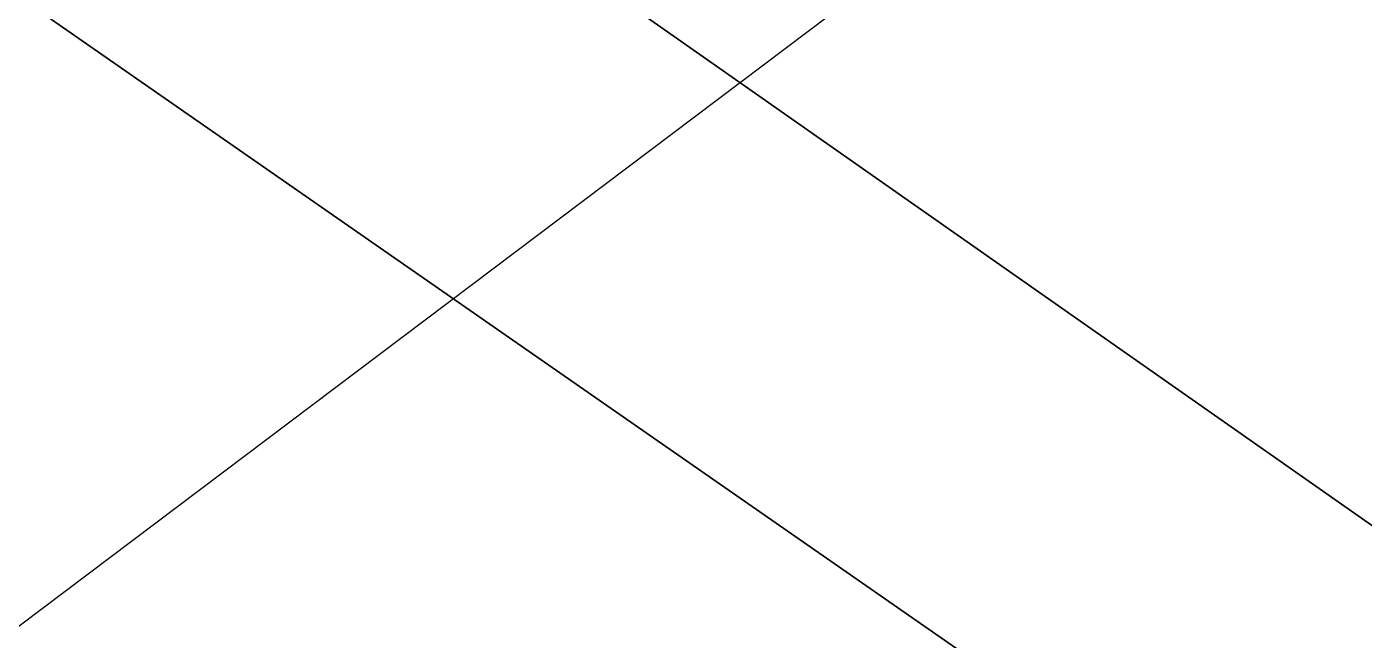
# Model space of a CAD drawing. Header units: metres. Extents: x -2743 to 126, y 13385 to 13916.
# Drawn here: x -1910.8115 to -1910.7192, y 13659.0861 to 13659.1284 of the extents above; entities that cross this region are included whole.
import ezdxf

# ---------------------------------------------------------------- set-up
doc = ezdxf.new("R2010")
doc.units = ezdxf.units.M
for name, color, linetype in [('link-улица Берзарина_Покрытия — Новые$0$ДВ_ПП_Газон_Р', 7, 'Continuous'), ('link-улица Берзарина_Покрытия — Новые$0$ДВ_ПП_Газон_У за счет АБ_ПЧ', 7, 'Continuous'), ('link-улица Берзарина_Покрытия — Новые$0$ДВ_ПП_Тип2_Р_покрытия_ПЧ_Местные', 7, 'Continuous'), ('link_улица Берзарина_борта$0$ДВ_ГП_П_Борт_БР100.30.15', 7, 'Continuous'), ('output[1-12]_3_ДЖКХ-24_03233tp$0$Граница улицы', 7, 'Continuous'), ('output[1-12]_3_ДЖКХ-24_03233up$0$Кабели', 7, 'Continuous')]:
    doc.layers.add(name, color=color, linetype=linetype)

msp = doc.modelspace()

# ---------------------------------------------------------------- linework, layer by layer
at = {"layer": 'link-улица Берзарина_Покрытия — Новые$0$ДВ_ПП_Газон_Р'}
msp.add_lwpolyline([(-1879.353, 13640.318), (-1894.466, 13647.696), (-1906.359416, 13656.036823), (-1914.678153, 13661.816615), (-1914.794449, 13661.650785), (-1914.3, 13655.07), (-1912.024793, 13652.950211), (-1911.621, 13652.574), (-1901.274, 13646.798), (-1890.376, 13640.83), (-1879.589, 13635.615), (-1870.241, 13631.304), (-1862.925011, 13628.447824), (-1862.923132, 13628.455808), (-1862.794822, 13629.211309), (-1862.693, 13630.127), (-1862.786966, 13630.7498), (-1863.064139, 13631.638457), (-1863.395047, 13632.301651), (-1863.884681, 13632.98851), (-1864.325949, 13633.20073), (-1869.304177, 13635.42986), (-1872.548483, 13637.008017), (-1879.353, 13640.318)], close=True, dxfattribs=at)
at = {"layer": 'link-улица Берзарина_Покрытия — Новые$0$ДВ_ПП_Газон_У за счет АБ_ПЧ'}
msp.add_lwpolyline([(-1914.652713, 13661.852891), (-1914.678153, 13661.816615), (-1906.359416, 13656.036823), (-1914.652713, 13661.852891)], close=True, dxfattribs=at)
at = {"layer": 'link-улица Берзарина_Покрытия — Новые$0$ДВ_ПП_Тип2_Р_покрытия_ПЧ_Местные'}
msp.add_lwpolyline([(-1917.843494, 13676.080644), (-1920.43599, 13665.351502), (-1918.322982, 13664.108515), (-1915.507, 13662.452), (-1906.359416, 13656.036823), (-1902.986, 13653.693), (-1898.258358, 13650.365339), (-1893.591992, 13662.075767), (-1896.675817, 13663.934115), (-1896.675817, 13663.934115), (-1897.622, 13664.604), (-1897.752084, 13664.749375), (-1898.190687, 13665.303086), (-1898.452449, 13665.715708), (-1898.950639, 13666.832466), (-1899.204938, 13668.027655), (-1899.224179, 13669.070192), (-1899.186427, 13669.415262), (-1899.087258, 13669.905071), (-1898.516316, 13672.614678)], dxfattribs=at)
at = {"layer": 'link_улица Берзарина_борта$0$ДВ_ГП_П_Борт_БР100.30.15'}
msp.add_lwpolyline([(-1986.765565, 13701.99376), (-1985.053336, 13701.780975), (-1983.382276, 13701.374616), (-1981.76871, 13700.779659), (-1980.228962, 13700.001081), (-1926.516649, 13668.839356), (-1923.054836, 13666.830951), (-1915.507, 13662.452), (-1894.466, 13647.696), (-1863.37246, 13632.742168)], dxfattribs=at)
at = {"layer": 'output[1-12]_3_ДЖКХ-24_03233tp$0$Граница улицы'}
msp.add_lwpolyline([(-1910.807889, 13659.127586), (-1910.21344, 13658.714567)], dxfattribs=at)
at = {"layer": 'output[1-12]_3_ДЖКХ-24_03233up$0$Кабели'}
msp.add_lwpolyline([(-1911.116, 13658.8579), (-1908.46, 13660.86), (-1903.07, 13665.69), (-1900.79, 13667.86), (-1899.25, 13670.33)], dxfattribs=at)

doc.saveas('drawing.dxf')
